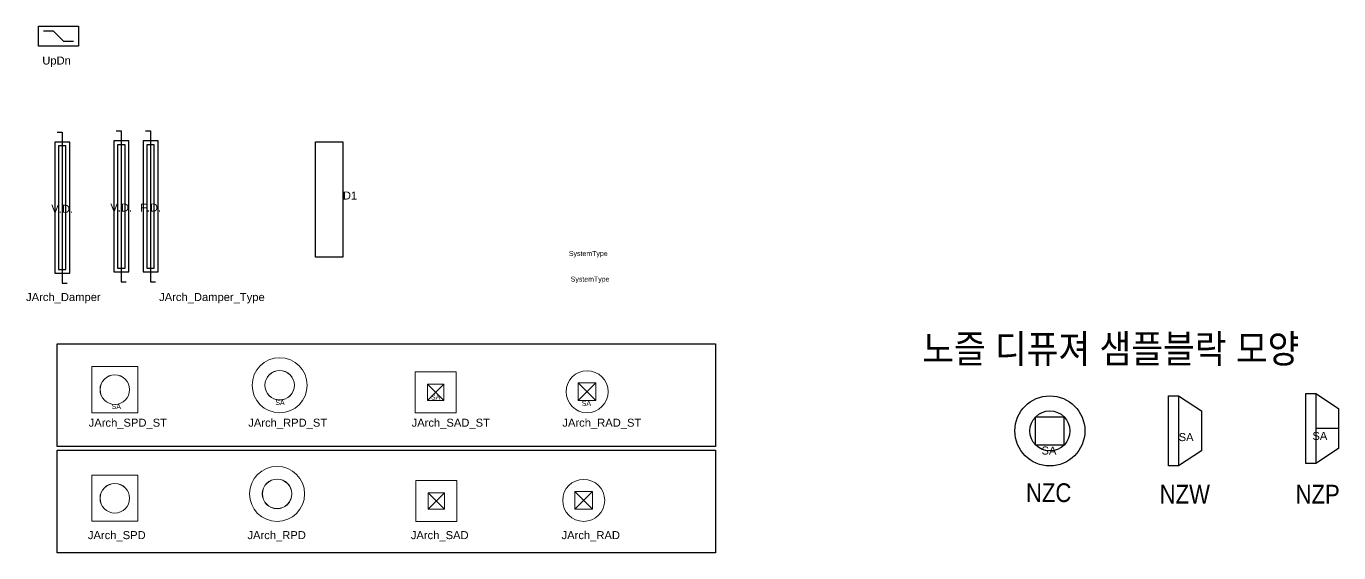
# Model space of a CAD drawing. Header units: millimetres. Extents: x 575 to 34690, y 1157 to 7057.
# Drawn here: x 575 to 13695, y 1799 to 7057 of the extents above; entities that cross this region are included whole.
import ezdxf
from ezdxf.enums import TextEntityAlignment as Align

# ---------------------------------------------------------------- set-up
doc = ezdxf.new("R2010")
doc.units = ezdxf.units.MM
doc.layers.add('M-HVAC-CDFF', color=8, linetype='Continuous', lineweight=9)
for name, color, linetype in [('SA-DIFF', 7, 'Continuous'), ('덕트기구일람표', 1, 'Continuous'), ('면적', 1, 'Continuous')]:
    doc.layers.add(name, color=color, linetype=linetype)
doc.styles.get("Standard").update_dxf_attribs({"font": 'arial.ttf'})
doc.styles.add('경찰서', font='H2GTRM.TTF', dxfattribs={"width": 0.8})

# ---------------------------------------------------------------- blocks, each defined once
blk = doc.blocks.new('JArch_SPD')
at = {"layer": 'M-HVAC-CDFF'}
for p, q in [((230, 230), (-230, 230)), ((-230, 230), (-230, -230)), ((-230, -230), (-230, 230)), ((-230, 230), (230, 230)), ((230, 230), (-230, 230)), ((-230, 230), (-230, -230)), ((-230, -230), (-230, 230)), ((-230, 230), (230, 230)), ((230, -230), (230, 230)), ((230, 230), (230, -230)), ((230, -230), (230, 230)), ((230, 230), (230, -230)), ((-230, -230), (230, -230)), ((230, -230), (-230, -230)), ((-230, -230), (230, -230)), ((230, -230), (-230, -230))]:
    blk.add_line(p, q, dxfattribs=at)
for radius, start, end in [(148, 0, 180), (148, 0, 180), (148, 0, 180), (148, 0, 180), (147, 0, 180), (147, 0, 180), (148, 180, 0), (148, 180, 0), (148, 180, 0), (148, 180, 0), (147, 180, 0), (147, 180, 0)]:
    blk.add_arc((0, 0), radius, start, end, dxfattribs=at)
blk = doc.blocks.new('JArch_RPD')
at = {"layer": 'M-HVAC-CDFF'}
for radius, start, end in [(275, 0, 180), (275, 0, 180), (148, 0, 180), (148, 0, 180), (148, 0, 180), (148, 0, 180), (147, 0, 180), (147, 0, 180), (275, 180, 0), (275, 180, 0), (148, 180, 0), (148, 180, 0), (148, 180, 0), (148, 180, 0), (147, 180, 0), (147, 180, 0)]:
    blk.add_arc((0, 0), radius, start, end, dxfattribs=at)
blk = doc.blocks.new('JArch_SAD')
for p, q in [((-82, -82), (82, 82)), ((-82, 82), (82, -82))]:
    blk.add_line(p, q)
at = {"layer": 'M-HVAC-CDFF'}
for p, q in [((205, 205), (-205, 205)), ((-205, 205), (-205, -205)), ((-205, -205), (-205, 205)), ((-205, 205), (205, 205)), ((205, 205), (-205, 205)), ((-205, 205), (-205, -205)), ((-205, -205), (-205, 205)), ((-205, 205), (205, 205)), ((205, -205), (205, 205)), ((205, 205), (205, -205)), ((205, -205), (205, 205)), ((205, 205), (205, -205)), ((-82, 82), (82, 82)), ((-82, -82), (-82, 82)), ((-82, 82), (-82, -82)), ((82, 82), (-82, 82)), ((-82, 82), (82, 82)), ((-82, -82), (-82, 82)), ((-82, 82), (-82, -82)), ((82, 82), (-82, 82)), ((82, 82), (82, -82)), ((82, -82), (82, 82)), ((82, 82), (82, -82)), ((82, -82), (82, 82)), ((82, -82), (-82, -82)), ((-82, -82), (82, -82)), ((82, -82), (-82, -82)), ((-82, -82), (82, -82)), ((-205, -205), (205, -205)), ((205, -205), (-205, -205)), ((-205, -205), (205, -205)), ((205, -205), (-205, -205))]:
    blk.add_line(p, q, dxfattribs=at)
blk = doc.blocks.new('JArch_RAD')
for p, q in [((87.5, 87.5), (-87.5, -87.5)), ((-87.5, 87.5), (87.5, -87.5))]:
    blk.add_line(p, q)
at = {"layer": 'M-HVAC-CDFF'}
blk.add_lwpolyline([(87.5, -87.5), (-87.5, -87.5), (-87.5, 87.5), (87.5, 87.5)], close=True, dxfattribs=at)
blk.add_lwpolyline([(87.5, -87.5), (-87.5, -87.5), (-87.5, 87.5), (87.5, 87.5)], close=True, dxfattribs=at)
for start, end in [(0, 180), (0, 180), (180, 0), (180, 0)]:
    blk.add_arc((0, 0), 210, start, end, dxfattribs=at)
blk = doc.blocks.new('*U12')
for points in [[(75, 666), (-75, 666), (-75, -642), (75, -642)], [(38, 628), (-38, 628), (-38, -605), (38, -605)]]:
    blk.add_lwpolyline(points, close=True)
blk.add_lwpolyline([(-50, 766), (0, 766), (0, -742), (50, -742)])
blk.add_attdef('TYPE', text='', height=80).set_placement((0, 0), align=Align.MIDDLE)
blk = doc.blocks.new('JArch_SAD_ST')
for p, q in [((-82, -82), (82, 82)), ((-82, 82), (82, -82))]:
    blk.add_line(p, q)
at = {"layer": 'M-HVAC-CDFF'}
for p, q in [((205, 205), (-205, 205)), ((-205, 205), (-205, -205)), ((-205, -205), (-205, 205)), ((-205, 205), (205, 205)), ((205, 205), (-205, 205)), ((-205, 205), (-205, -205)), ((-205, -205), (-205, 205)), ((-205, 205), (205, 205)), ((205, -205), (205, 205)), ((205, 205), (205, -205)), ((205, -205), (205, 205)), ((205, 205), (205, -205)), ((-82, 82), (82, 82)), ((-82, -82), (-82, 82)), ((-82, 82), (-82, -82)), ((82, 82), (-82, 82)), ((-82, 82), (82, 82)), ((-82, -82), (-82, 82)), ((-82, 82), (-82, -82)), ((82, 82), (-82, 82)), ((82, 82), (82, -82)), ((82, -82), (82, 82)), ((82, 82), (82, -82)), ((82, -82), (82, 82)), ((82, -82), (-82, -82)), ((-82, -82), (82, -82)), ((82, -82), (-82, -82)), ((-82, -82), (82, -82)), ((-205, -205), (205, -205)), ((205, -205), (-205, -205)), ((-205, -205), (205, -205)), ((205, -205), (-205, -205))]:
    blk.add_line(p, q, dxfattribs=at)
blk.add_attdef('SystemType', text='', height=50).set_placement((2, -99), align=Align.MIDDLE_CENTER)
blk = doc.blocks.new('JArch_RPD_ST')
at = {"layer": 'M-HVAC-CDFF'}
for radius, start, end in [(275, 0, 180), (275, 0, 180), (148, 0, 180), (148, 0, 180), (148, 0, 180), (148, 0, 180), (147, 0, 180), (147, 0, 180), (275, 180, 0), (275, 180, 0), (148, 180, 0), (148, 180, 0), (148, 180, 0), (148, 180, 0), (147, 180, 0), (147, 180, 0)]:
    blk.add_arc((0, 0), radius, start, end, dxfattribs=at)
blk.add_attdef('SystemType', text='', height=50).set_placement((3, -172), align=Align.MIDDLE_CENTER)
blk = doc.blocks.new('JArch_SPD_ST')
at = {"layer": 'M-HVAC-CDFF'}
for p, q in [((230, 230), (-230, 230)), ((-230, 230), (-230, -230)), ((-230, -230), (-230, 230)), ((-230, 230), (230, 230)), ((230, 230), (-230, 230)), ((-230, 230), (-230, -230)), ((-230, -230), (-230, 230)), ((-230, 230), (230, 230)), ((230, -230), (230, 230)), ((230, 230), (230, -230)), ((230, -230), (230, 230)), ((230, 230), (230, -230)), ((-230, -230), (230, -230)), ((230, -230), (-230, -230)), ((-230, -230), (230, -230)), ((230, -230), (-230, -230))]:
    blk.add_line(p, q, dxfattribs=at)
for radius, start, end in [(148, 0, 180), (148, 0, 180), (148, 0, 180), (148, 0, 180), (147, 0, 180), (147, 0, 180), (148, 180, 0), (148, 180, 0), (148, 180, 0), (148, 180, 0), (147, 180, 0), (147, 180, 0)]:
    blk.add_arc((0, 0), radius, start, end, dxfattribs=at)
blk.add_attdef('SystemType', text='', height=50).set_placement((15, -168), align=Align.MIDDLE_CENTER)
blk = doc.blocks.new('JArch_RAD_ST')
for p, q in [((88, 88), (-88, -88)), ((-88, 88), (88, -88))]:
    blk.add_line(p, q)
at = {"layer": 'M-HVAC-CDFF'}
blk.add_lwpolyline([(88, -88), (-88, -88), (-88, 88), (88, 88)], close=True, dxfattribs=at)
blk.add_lwpolyline([(88, -88), (-88, -88), (-88, 88), (88, 88)], close=True, dxfattribs=at)
for start, end in [(0, 180), (0, 180), (180, 0), (180, 0)]:
    blk.add_arc((0, 0), 210, start, end, dxfattribs=at)
blk.add_attdef('SystemType', text='', height=50).set_placement((-7, -116), align=Align.MIDDLE_CENTER)
blk = doc.blocks.new('Btest2')
blk.add_lwpolyline([(0, 575), (275, 575), (275, -575), (0, -575)], close=True)
at = {"flags": 2}
blk.add_attdef('TYPE', text='', height=80, dxfattribs=at).set_placement((0, 0), align=Align.CENTER)
blk.add_attdef('DD', (275, 0), '', height=80)
blk = doc.blocks.new('*U14')
at = {"color": 4, "lineweight": 30}
for p, q in [((-50, 50), (-150, 50)), ((-50, 50), (50, -50)), ((50, -50), (150, -50))]:
    blk.add_line(p, q, dxfattribs=at)
blk.add_lwpolyline([(-200, 100), (200, 100), (200, -100), (-200, -100)], close=True)
blk = doc.blocks.new('JArch_NZC')
at = {"layer": 'SA-DIFF', "color": 2, "linetype": 'Continuous'}
blk.add_lwpolyline([(-144, 139), (141, 139), (141, -141), (-144, -141)], close=True, dxfattribs=at)
for radius in [350, 200]:
    blk.add_circle((0, 0), radius, dxfattribs=at)
blk.add_attdef('SYSTEMTYPE', text='', height=80).set_placement((-9, -196), align=Align.MIDDLE_CENTER)
blk = doc.blocks.new('JArch_NZW')
at = {"layer": 'SA-DIFF', "color": 2, "linetype": 'Continuous'}
blk.add_line((-49, 350), (-49, -350), dxfattribs=at)
blk.add_lwpolyline([(-149, 350), (-49, 350), (180, 200), (180, -200), (-49, -350), (-149, -350)], close=True, dxfattribs=at)
blk.add_attdef('SYTEMTYPE', text='', height=80).set_placement((26, -62), align=Align.MIDDLE_CENTER)
blk = doc.blocks.new('JArch_NZP')
at = {"layer": 'SA-DIFF', "color": 2, "linetype": 'Continuous'}
for p, q in [((-49, 350), (-49, -350)), ((180, 0), (-49, 0))]:
    blk.add_line(p, q, dxfattribs=at)
blk.add_lwpolyline([(-149, 350), (-49, 350), (180, 200), (180, -200), (-49, -350), (-149, -350)], close=True, dxfattribs=at)
blk.add_attdef('SYSTEMTYPE', text='', height=80).set_placement((-8, -73), align=Align.MIDDLE_CENTER)

msp = doc.modelspace()

# ---------------------------------------------------------------- linework, layer by layer
for points in [[(7463, 2861), (883, 2861), (883, 3886), (7463, 3886)], [(7463, 1799), (883, 1799), (883, 2825), (7463, 2825)]]:
    msp.add_lwpolyline(points, close=True)

# ---------------------------------------------------------------- block references
for name, p in [('*U14', (897, 6957)), ('JArch_RPD', (3082, 2387)), ('JArch_SPD', (1460, 2343)), ('JArch_SAD', (4675, 2317)), ('JArch_RAD', (6147, 2322))]:
    msp.add_blockref(name, p)
for name, p, values in [('*U12', (934, 5234), {'TYPE': 'V.D.'}), ('*U12', (1524, 5246), {'TYPE': 'V.D.'}), ('*U12', (1817, 5246), {'TYPE': 'F.D.'}), ('JArch_RPD_ST', (3108, 3472), {'SystemType': 'SA'}), ('JArch_SPD_ST', (1460, 3428), {'SystemType': 'SA'}), ('JArch_RAD_ST', (6181, 3407), {'SystemType': 'SA'})]:
    msp.add_blockref(name, p).add_auto_attribs(values)
ref = msp.add_blockref('Btest2', (3465, 5327))
ref.add_attrib('DD', 'D1', (3740, 5327), dxfattribs={"height": 80})
ref = msp.add_blockref('JArch_SAD_ST', (4667, 3402))
ref.add_attrib('SystemType', 'SA', dxfattribs={"height": 50}).set_placement((4667, 3354), align=Align.MIDDLE_CENTER)
at = {"layer": '면적'}
for name, p, values in [('JArch_NZC', (10807, 3016), {'SYSTEMTYPE': 'SA'}), ('JArch_NZW', (12143, 3016), {'SYTEMTYPE': 'SA'}), ('JArch_NZP', (13514, 3039), {'SYSTEMTYPE': 'SA'})]:
    msp.add_blockref(name, p, dxfattribs=at).add_auto_attribs(values)

# ---------------------------------------------------------------- texts
for s, p in [('UpDn', (735, 6675)), ('JArch_Damper', (573, 4313)), ('JArch_Damper_Type', (1903, 4313)), ('JArch_SPD_ST', (1199, 3058)), ('JArch_RPD_ST', (2794, 3058)), ('JArch_SAD_ST', (4427, 3058)), ('JArch_RAD_ST', (5934, 3058)), ('JArch_SPD', (1191, 1935)), ('JArch_RPD', (2786, 1935)), ('JArch_SAD', (4419, 1935)), ('JArch_RAD', (5926, 1935))]:
    msp.add_text(s, height=80).set_placement(p)
for p in [(6193, 4788), (6211, 4532)]:
    msp.add_attdef('SystemType', text='SA', height=50).set_placement(p, align=Align.MIDDLE_CENTER)
at = {"layer": '덕트기구일람표', "color": 7, "linetype": 'Continuous', "style": '경찰서', "width": 0.9}
for s, height, p in [('노즐 디퓨져 샘플블락 모양', 281.25, (11416, 3836)), ('NZC', 187.5, (10795, 2399)), ('NZW', 187.5, (12156, 2384)), ('NZP', 187.5, (13484, 2384))]:
    msp.add_text(s, height=height, dxfattribs=at).set_placement(p, align=Align.MIDDLE_CENTER)

doc.saveas('drawing.dxf')
